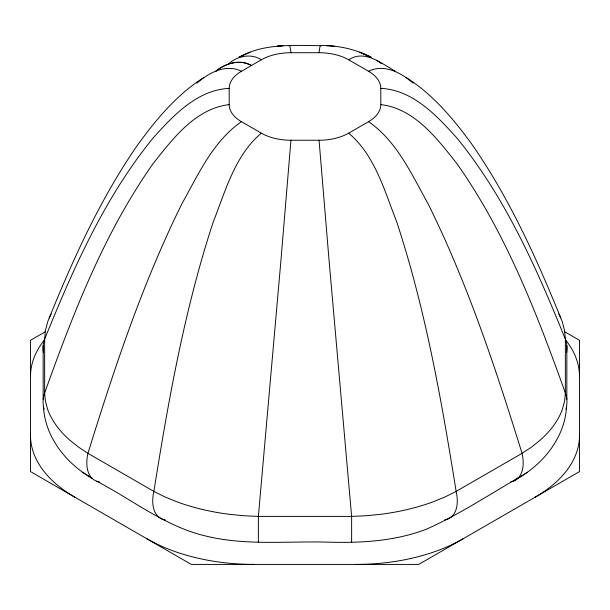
<?xml version="1.0" encoding="UTF-8"?>
<svg xmlns="http://www.w3.org/2000/svg" width="610" height="610" viewBox="0 0 610 610"><rect width="100%" height="100%" fill="white"/><g stroke="black" fill="none" stroke-linecap="round" stroke-linejoin="round"><path stroke-width="0.91" d="M43.165 399.382L43.165 345.557M566.835 345.557L566.835 399.382M290.94 140.247L319.06 140.247A41.861 24.171 0 0 0 348.661 133.163L368.539 121.687A41.861 24.171 0 0 0 380.8 104.6L380.8 88.366A41.861 24.171 0 0 0 368.539 71.271L348.661 59.795A41.861 24.171 0 0 0 319.06 52.719L290.94 52.719A41.861 24.171 0 0 0 261.339 59.795L241.461 71.271A41.861 24.171 0 0 0 229.2 88.366L229.2 104.6A41.861 24.171 0 0 0 241.461 121.687L261.339 133.163A41.861 24.171 0 0 0 290.94 140.247L280.798 262.041L258.381 516.395L258.365 542.191M566.553 406.435C565.051 436.996 543.777 463.592 517.905 478.309M319.06 52.719L319.914 46.833L320.608 45.582C338.054 45.27 355.47 49.166 370.979 57.218L359.831 52.246L370.979 57.218M49.219 318.046C73.444 258.289 100.299 199.096 136.998 145.836C155.68 119.995 176.534 94.695 203.816 77.546M196.908 83.151C208.589 72.811 226.043 63.493 241.461 71.271M261.339 133.163C234.911 155.314 225.494 190.991 213.271 221.88C184.464 309.453 168.406 400.572 153.865 491.401A37.904 21.907 -59.9 0 0 165.333 519.941M216.123 70.981C225.769 63.211 240.012 58.926 251.404 65.537C239.959 58.857 225.715 63.28 216.001 71.027M228.491 63.76C237.397 56.112 251.053 52.994 261.339 59.795M241.461 121.687C213.027 141.253 198.273 174.551 181.91 203.778C142.397 283.604 114.299 368.448 87.939 453.337A37.904 21.861 -60.1 0 0 99.384 481.87M96.715 481.206C132.957 500.07 165.958 526.994 206.508 536.198C246.402 545.828 287.737 540.971 328.317 542.153C361.57 543.121 395.585 541.161 426.901 528.984C460.154 514.039 490.745 493.681 522.29 475.51M513.284 481.206L527.345 472.3M45.346 331.726L30.5 340.296L30.5 471.583L191.296 564.418L418.704 564.418L579.5 471.583L579.5 340.296L564.654 331.726M348.661 59.795C364.727 49.227 381.212 63.402 395.021 71.012M250.169 52.246L239.021 57.218C264.206 43.005 293.745 45.552 321.485 45.681M368.539 71.271C383.957 63.493 401.411 72.811 413.092 83.151M229.2 104.6C195.375 108.557 172.76 138.828 153.095 163.617C104.066 233.165 73.147 313.395 44.644 393A37.904 30.942 0.1 0 0 44.103 409.173M288.515 45.681L289.392 45.582L290.085 46.833L290.94 52.719M281.889 45.765L277.489 46.116L283.459 45.666M229.2 88.366C197.16 89.891 173.149 115.686 153.095 138.012C104.615 197.495 73.231 268.575 44.644 339.168A37.904 30.942 -0.1 0 0 43.447 352.611M380.8 88.366C412.84 89.891 436.851 115.686 456.905 138.012C505.385 197.495 536.769 268.575 565.356 339.168A37.904 30.942 0.1 0 1 566.553 352.611M326.541 45.666L334.768 46.253M380.8 104.6C414.625 108.557 437.24 138.828 456.905 163.617C505.934 233.165 536.853 313.395 565.356 393A37.904 30.942 -0.1 0 1 565.897 409.173M82.655 472.3L92.095 478.309C66.223 463.592 44.949 436.996 43.447 406.435M368.539 121.687C396.973 141.253 411.727 174.551 428.09 203.778C467.603 283.604 495.701 368.448 522.061 453.337A37.904 21.861 60.1 0 1 510.616 481.87M406.184 77.546C433.466 94.695 454.32 119.995 473.002 145.836C509.701 199.096 536.556 258.289 560.781 318.046M376.431 60.192L381.509 63.76M348.661 133.163C375.089 155.314 384.506 190.991 396.729 221.88C425.536 309.453 441.594 400.572 456.135 491.401A37.904 21.907 59.9 0 1 444.667 519.941M351.635 542.191L351.619 516.395L329.202 262.041L319.06 140.247M30.5 376.545A151.6 87.527 0 0 1 44.149 340.25M74.9 497.219A151.6 87.527 0 0 1 30.5 435.326M254.095 564.418A151.6 87.527 0 0 1 146.896 538.783M463.104 538.783A151.6 87.527 0 0 1 355.904 564.418M579.5 435.326A151.6 87.527 0 0 1 535.1 497.219M565.851 340.25A151.6 87.527 0 0 1 579.5 376.545M558.829 313.982A150.899 89.464 -3.4 0 1 562.397 322.179L564.593 330.597L565.356 339.168L565.356 393L564.593 401.159L562.397 409.287A150.899 84.538 -3.3 0 1 540.346 440.008L531.775 446.901L522.061 453.337L456.135 491.401L445.346 496.799L433.664 501.611A150.899 81.054 -1.4 0 1 380.442 514.337L366.114 515.747L351.619 516.395L258.381 516.395L243.886 515.747L229.558 514.337A150.899 81.054 1.4 0 1 176.336 501.603L164.654 496.799L153.865 491.401L87.939 453.337L78.225 446.901L69.647 440.016A150.899 84.538 3.3 0 1 47.603 409.279L45.407 401.159L44.644 393L44.644 339.168L45.407 330.597L47.603 322.171A150.899 89.464 3.4 0 1 51.171 313.982"/></g></svg>
